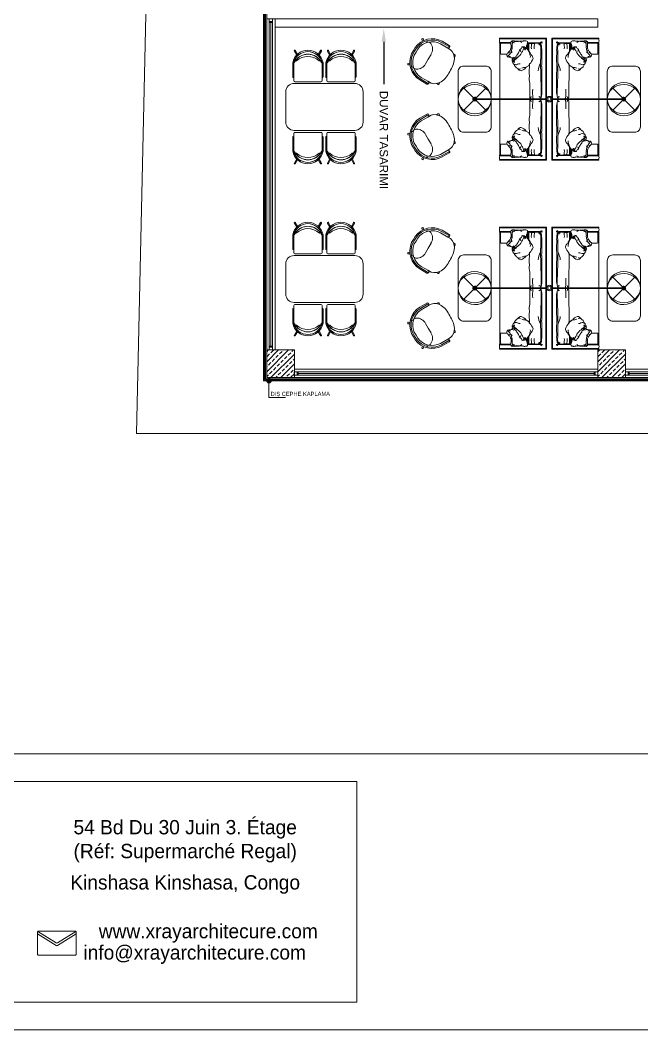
# Model space of a CAD drawing. Header units: millimetres. Extents: x 7998 to 72132, y -12523 to 5591.
# Drawn here: x 63672 to 64798, y -11702 to -9872 of the extents above; entities that cross this region are included whole.
import ezdxf
from ezdxf import colors
from ezdxf.entities.mleader import LeaderData, LeaderLine
from ezdxf.enums import TextEntityAlignment as Align
from ezdxf.math import Vec2, Vec3

# ---------------------------------------------------------------- set-up
doc = ezdxf.new("R2010")
doc.units = ezdxf.units.MM
for name, color, linetype, lineweight in [('Xray_Area', 149, 'Continuous', 50), ('Xray_Concrete Arme Column', 8, 'Continuous', 35), ('Xray_Frame', 7, 'Continuous', 9), ('Xray_Furniture Temporary', 23, 'Continuous', 15), ('Xray_Partition Wall', 254, 'Continuous', 25), ('Xray_Slab', 165, 'Continuous', 15), ('Xray_Text', 253, 'Continuous', 20), ('Xray_Text Area', 252, 'Continuous', 20)]:
    doc.layers.add(name, color=color, linetype=linetype, lineweight=lineweight)
doc.layers.add('Xray_Column Scan', color=7, linetype='Continuous', lineweight=13, true_color=0x525252)
doc.layers.add('Xray_Hatch', color=7, linetype='Continuous', lineweight=0, true_color=0x424242)
doc.layers.add('Xray_Door', color=155, linetype='Continuous')
doc.styles.add('arial', font='arial.ttf')
doc.styles.add('ODA ISIMLERI', font='GOTHIC.TTF', dxfattribs={"width": 0.8, "height": 27})
doc.styles.get("Standard").update_dxf_attribs({"font": 'arial.ttf'})

# ---------------------------------------------------------------- blocks, each defined once
blk = doc.blocks.new('COUCH19')
at = {"layer": 'Xray_Furniture Temporary'}
for p, q in [((-1.104, 0), (0, 0)), ((-1.104, 0), (-1.104, -0.846)), ((1.104, 0), (0, 0)), ((1.104, 0), (1.104, -0.846)), ((-1.094, -0.01), (0, -0.01)), ((-1.094, -0.01), (-1.094, -0.846)), ((-1.023, -0.121), (-1.023, -0.343)), ((-1.015, -0.121), (-1.015, -0.343)), ((1.094, -0.01), (0, -0.01)), ((0, -0.129), (0, -0.01)), ((0, -0.129), (0, -0.01)), ((0, -0.129), (0, -0.827)), ((0, -0.129), (0, -0.827)), ((1.015, -0.121), (1.015, -0.343)), ((1.023, -0.121), (1.023, -0.343)), ((1.094, -0.01), (1.094, -0.846)), ((-0.891, -0.335), (-1.007, -0.335)), ((-0.881, -0.327), (-1.002, -0.327)), ((-0.872, -0.32), (-0.994, -0.32)), ((0.872, -0.32), (0.994, -0.32)), ((0.881, -0.327), (1.002, -0.327)), ((0.891, -0.335), (1.007, -0.335)), ((-1.039, -0.623), (-1.034, -0.607)), ((-1.034, -0.607), (-1.034, -0.6)), ((-1.025, -0.646), (-1.025, -0.846)), ((-1.015, -0.646), (-1.015, -0.821)), ((-0.814, -0.722), (-0.814, -0.821)), ((0.814, -0.722), (0.814, -0.821)), ((1.015, -0.646), (1.015, -0.821)), ((1.025, -0.646), (1.025, -0.846)), ((1.034, -0.607), (1.034, -0.6)), ((1.039, -0.623), (1.034, -0.607)), ((-1.015, -0.821), (-1.015, -0.846)), ((-0.995, -0.847), (-1.015, -0.846)), ((-1.005, -0.831), (-0.824, -0.831)), ((-1.005, -0.837), (-0.995, -0.837)), ((-0.995, -0.837), (-0.831, -0.837)), ((-0.995, -0.847), (-0.02, -0.847)), ((-0.824, -0.837), (-0.831, -0.837)), ((0.995, -0.847), (0.02, -0.847)), ((1.005, -0.831), (0.824, -0.831)), ((0.824, -0.837), (0.831, -0.837)), ((0.995, -0.837), (0.831, -0.837)), ((1.005, -0.837), (0.995, -0.837)), ((0.995, -0.847), (1.015, -0.846)), ((1.015, -0.821), (1.015, -0.846))]:
    blk.add_line(p, q, dxfattribs=at)
for centre, radius, start, end in [((-1.048, -0.115), 0.0203, 17.0736, 84.3161), ((-0.968, -0.057), 0.0723, 198.2313, 214.9565), ((-1.009, -0.12), 0.0145, 57.2943, 186.5462), ((-0.913, -0.069), 0.108, 182.4523, 195.8536), ((-0.96, -0.21), 0.104, 90.0493, 121.9997), ((-0.964, -0.099), 0.0448, 212.1595, 236.9331), ((-0.856, -0.07), 0.158, 202.4283, 209.546), ((-0.996, -0.106), 0.00486, 122.7707, 200.3161), ((-0.966, -0.156), 0.0629, 94.3136, 120.9365), ((-0.97, -0.086), 0.0431, 234.5258, 258.9374), ((-1.423, 4.307), 4.423, 275.8579, 276.9681), ((-0.915, -0.433), 0.331, 85.1525, 97.9068), ((-1.082, -27.361), 27.258, 89.2493, 89.5898), ((-0.842, 0.214), 0.301, 261.6444, 279.9904), ((-0.9, -7.819), 7.737, 87.6972, 89.1894), ((-0.72, -0.634), 0.528, 81.9914, 90.5051), ((-0.667, 1.941), 2.051, 270.5757, 273.7762), ((-0.512, 0.093), 0.242, 237.1993, 269.7033), ((-0.319, -8.828), 8.745, 89.7845, 91.769), ((-0.33, -15.825), 15.721, 90.2143, 90.7368), ((-0.087, -4.683), 4.588, 91.1175, 93.7755), ((-0.266, -0.71), 0.627, 85.799, 91.817), ((-0.14, -1.25), 1.168, 90.3024, 93.9345), ((-0.126, -1.263), 1.168, 85.3696, 92.4609), ((-0.166, -0.628), 0.546, 75.7588, 87.926), ((-0.073, -0.098), 0.0376, 311.3275, 340.0315), ((-0.008, -0.14), 0.0347, 134.9326, 177.5735), ((-0.04, -0.139), 0.0409, 14.1276, 78.4905), ((0.04, -0.139), 0.0409, 101.5095, 165.8724), ((0.166, -0.628), 0.546, 92.074, 104.2412), ((0.126, -1.263), 1.168, 87.5391, 94.6304), ((0.008, -0.14), 0.0347, 2.4265, 45.0674), ((0.073, -0.098), 0.0376, 199.9685, 228.6725), ((0.14, -1.25), 1.168, 86.0655, 89.6976), ((0.087, -4.683), 4.588, 86.2245, 88.8825), ((0.266, -0.71), 0.627, 88.183, 94.201), ((0.319, -8.828), 8.745, 88.231, 90.2155), ((0.33, -15.825), 15.721, 89.2632, 89.7857), ((0.512, 0.093), 0.242, 270.2967, 302.8007), ((0.667, 1.941), 2.051, 266.2238, 269.4243), ((0.9, -7.819), 7.737, 90.8106, 92.3028), ((0.72, -0.634), 0.528, 89.4949, 98.0086), ((1.082, -27.361), 27.258, 90.4102, 90.7507), ((0.842, 0.214), 0.301, 260.0096, 278.3556), ((1.423, 4.307), 4.423, 263.0319, 264.1421), ((0.915, -0.433), 0.331, 82.0932, 94.8475), ((0.96, -0.21), 0.104, 58.0003, 89.9507), ((0.966, -0.156), 0.0629, 59.0635, 85.6864), ((0.97, -0.086), 0.0431, 281.0626, 305.4742), ((0.964, -0.099), 0.0448, 303.0669, 327.8405), ((0.856, -0.07), 0.158, 330.454, 337.5717), ((0.996, -0.106), 0.00486, 339.6839, 57.2293), ((1.009, -0.12), 0.0145, 353.4538, 122.7057), ((0.913, -0.069), 0.108, 344.1464, 357.5477), ((0.968, -0.057), 0.0723, 325.0435, 341.7687), ((1.048, -0.115), 0.0203, 95.6839, 162.9264), ((-1.018, -0.373), 0.0366, 132.1042, 182.6049), ((-1.02, -0.443), 0.0992, 87.1233, 102.9613), ((-0.939, 0.027), 0.251, 252.3074, 275.6547), ((-0.994, -0.25), 0.0327, 92.9653, 130.6064), ((-0.939, -0.024), 0.251, 252.3074, 275.6547), ((-0.994, -0.301), 0.0327, 92.9653, 130.6064), ((-1.013, -0.353), 0.00989, 37.5822, 102.987), ((-1.015, -0.343), 9e-16, 206.5651, 285.6691), ((-0.857, -0.308), 0.154, 166.0216, 193.8638), ((-0.894, -0.245), 0.115, 167.1521, 190.1712), ((-0.973, -0.351), 0.0372, 124.129, 155.6456), ((-0.806, 2.328), 2.683, 265.7407, 267.224), ((-1.015, -0.433), 0.0861, 60.7186, 83.3154), ((-0.96, -0.34), 0.0224, 233.3829, 291.8634), ((-1.809, -0.344), 0.841, 359.8911, 0.568), ((-1.804, -0.344), 0.841, 359.8911, 0.568), ((-1.799, -0.344), 0.841, 359.8911, 0.568), ((-0.948, -0.373), 0.013, 53.2477, 107.2116), ((-1.79, -0.344), 0.841, 359.8911, 0.568), ((-0.64, -0.622), 0.381, 121.3884, 141.1262), ((-0.477, 1.196), 1.614, 253.4667, 254.2703), ((-0.852, -0.338), 0.079, 177.9406, 186.4844), ((-0.835, -0.393), 0.0868, 155.8952, 185.312), ((-0.839, -0.338), 0.079, 177.9406, 186.4844), ((-0.831, -0.338), 0.079, 177.9406, 186.4844), ((-0.778, -0.489), 0.191, 103.8154, 126.1732), ((-0.87, -0.199), 0.102, 288.1097, 316.2167), ((-0.809, -0.329), 0.0295, 76.0234, 121.4473), ((-0.771, -0.355), 0.0628, 74.6366, 119.4928), ((-0.724, -0.349), 0.107, 96.6363, 132.3883), ((-0.88, -0.576), 0.363, 48.2458, 66.6988), ((-0.503, 0.934), 1.247, 263.7654, 274.0351), ((-0.725, -0.457), 0.175, 42.4762, 60.188), ((-0.725, -0.457), 0.175, 42.4762, 60.188), ((-0.668, -0.399), 0.0929, 9.1268, 39.8927), ((-0.375, 0.101), 0.413, 264.3547, 281.9389), ((-0.196, 4.611), 4.915, 268.9098, 270.7856), ((-0.119, 0.604), 0.855, 266.0301, 276.6241), ((-0.098, 0.811), 1.115, 268.4407, 274.3812), ((-0.044, -0.31), 0.0328, 17.7761, 99.4289), ((-0.107, -0.054), 0.211, 294.188, 300.3458), ((-0.022, -0.281), 0.0348, 51.0228, 87.0896), ((-0.031, -0.275), 0.031, 305.699, 355.589), ((0.107, -0.054), 0.211, 239.6542, 245.812), ((0.022, -0.281), 0.0348, 92.9104, 128.9772), ((0.031, -0.275), 0.031, 184.411, 234.301), ((0.044, -0.31), 0.0328, 80.5711, 162.2239), ((0.098, 0.811), 1.115, 265.6188, 271.5593), ((0.119, 0.604), 0.855, 263.3759, 273.9699), ((0.196, 4.611), 4.915, 269.2144, 271.0902), ((0.375, 0.101), 0.413, 258.0611, 275.6453), ((0.503, 0.934), 1.247, 265.9649, 276.2346), ((0.668, -0.399), 0.0929, 140.1073, 170.8732), ((0.725, -0.457), 0.175, 119.812, 137.5238), ((0.725, -0.457), 0.175, 119.812, 137.5238), ((0.88, -0.576), 0.363, 113.3012, 131.7542), ((0.724, -0.349), 0.107, 47.6117, 83.3637), ((0.771, -0.355), 0.0628, 60.5072, 105.3634), ((0.87, -0.199), 0.102, 223.7833, 251.8903), ((0.809, -0.329), 0.0295, 58.5527, 103.9766), ((0.778, -0.489), 0.191, 53.8268, 76.1846), ((0.64, -0.622), 0.381, 38.8738, 58.6116), ((0.831, -0.338), 0.079, 353.5156, 2.0594), ((0.939, 0.027), 0.251, 264.3453, 287.6926), ((0.939, -0.024), 0.251, 264.3453, 287.6926), ((0.477, 1.196), 1.614, 285.7297, 286.5333), ((0.835, -0.393), 0.0868, 354.688, 24.1048), ((0.839, -0.338), 0.079, 353.5156, 2.0594), ((0.852, -0.338), 0.079, 353.5156, 2.0594), ((0.806, 2.328), 2.683, 272.776, 274.2593), ((0.948, -0.373), 0.013, 72.7884, 126.7523), ((1.79, -0.344), 0.841, 179.432, 180.1089), ((0.96, -0.34), 0.0224, 248.1366, 306.6171), ((1.799, -0.344), 0.841, 179.432, 180.1089), ((1.804, -0.344), 0.841, 179.432, 180.1089), ((1.809, -0.344), 0.841, 179.432, 180.1089), ((1.015, -0.433), 0.0861, 96.6846, 119.2814), ((0.973, -0.351), 0.0372, 24.3544, 55.871), ((0.994, -0.25), 0.0327, 49.3936, 87.0347), ((0.994, -0.301), 0.0327, 49.3936, 87.0347), ((1.013, -0.353), 0.00989, 77.013, 142.4178), ((0.894, -0.245), 0.115, 349.8288, 12.8479), ((0.857, -0.308), 0.154, 346.1362, 13.9784), ((1.02, -0.443), 0.0992, 77.0387, 92.8767), ((1.015, -0.343), 9e-16, 254.3309, 333.4349), ((1.018, -0.373), 0.0366, 357.3951, 47.8958), ((-1.074, -0.38), 0.0201, 328.1289, 14.357), ((-0.994, -0.395), 0.0636, 175.6653, 199.8843), ((-1.182, -0.548), 0.131, 345.1133, 359.769), ((-1.086, -0.435), 0.0374, 5.6263, 29.8671), ((-0.86, -0.46), 0.19, 171.4675, 186.7529), ((-0.686, -0.537), 0.366, 173.7033, 181.7891), ((-0.889, -0.546), 0.167, 144.4063, 162.8186), ((-0.984, -0.517), 0.0736, 131.9223, 151.7581), ((-1.323, -0.552), 0.28, 356.9803, 11.291), ((-0.93, -0.425), 0.0209, 167.8442, 221.0322), ((-0.878, -0.426), 0.0721, 143.309, 175.5501), ((-0.898, -0.443), 0.0477, 118.9683, 174.6945), ((-0.931, -0.431), 0.0166, 205.7118, 264.9652), ((-0.95, -0.491), 0.0469, 30.0924, 67.7997), ((-0.881, -0.376), 0.048, 211.7673, 255.8825), ((-0.89, -0.395), 0.0251, 116.2153, 179.4697), ((-0.868, -0.441), 0.0498, 212.7756, 251.3859), ((-0.886, -0.413), 0.0239, 98.1103, 149.2033), ((-0.896, -0.434), 0.0461, 267.613, 314.7931), ((-0.595, 0.089), 0.592, 239.8006, 245.8501), ((-0.585, -0.588), 0.314, 159.3513, 161.4764), ((-0.167, 1.214), 1.847, 247.1663, 248.1939), ((-0.969, -0.731), 0.258, 48.2668, 63.2858), ((-0.962, -0.668), 0.251, 33.9468, 59.9573), ((-0.798, -0.569), 0.0309, 23.7706, 88.9158), ((-0.905, -0.702), 0.23, 28.4078, 49.069), ((-0.431, -0.357), 0.366, 207.8284, 218.7759), ((-0.564, -0.49), 0.0765, 172.087, 207.6691), ((-0.691, -0.443), 0.158, 291.3084, 330.3796), ((-0.669, -0.55), 0.0453, 340.7695, 33.0701), ((-0.683, -0.515), 0.178, 17.8257, 54.356), ((-0.465, -0.391), 0.111, 176.3175, 210.5975), ((-0.578, -0.461), 0.0648, 291.8488, 0.3181), ((-0.593, -0.493), 0.0481, 323.948, 24.7103), ((0.683, -0.515), 0.178, 125.644, 162.1743), ((0.578, -0.461), 0.0648, 179.6819, 248.1512), ((0.593, -0.493), 0.0481, 155.2897, 216.052), ((0.691, -0.443), 0.158, 209.6204, 248.6916), ((0.465, -0.391), 0.111, 329.4025, 3.6825), ((0.669, -0.55), 0.0453, 146.9299, 199.2305), ((0.564, -0.49), 0.0765, 332.3309, 7.913), ((0.905, -0.702), 0.23, 130.931, 151.5922), ((0.431, -0.357), 0.366, 321.2241, 332.1716), ((0.962, -0.668), 0.251, 120.0427, 146.0532), ((0.798, -0.569), 0.0309, 91.0842, 156.2294), ((0.969, -0.731), 0.258, 116.7142, 131.7332), ((0.595, 0.089), 0.592, 294.1499, 300.1994), ((0.167, 1.214), 1.847, 291.8061, 292.8337), ((0.896, -0.434), 0.0461, 225.2069, 272.387), ((0.585, -0.588), 0.314, 18.5236, 20.6487), ((0.868, -0.441), 0.0498, 288.6141, 327.2244), ((0.886, -0.413), 0.0239, 30.7967, 81.8897), ((0.881, -0.376), 0.048, 284.1175, 328.2327), ((0.89, -0.395), 0.0251, 0.5303, 63.7847), ((0.95, -0.491), 0.0469, 112.2003, 149.9076), ((0.898, -0.443), 0.0477, 5.3055, 61.0317), ((0.931, -0.431), 0.0166, 275.0348, 334.2882), ((0.878, -0.426), 0.0721, 4.4499, 36.691), ((0.93, -0.425), 0.0209, 318.9678, 12.1558), ((0.889, -0.546), 0.167, 17.1814, 35.5937), ((0.984, -0.517), 0.0736, 28.2419, 48.0777), ((1.323, -0.552), 0.28, 168.709, 183.0197), ((1.086, -0.435), 0.0374, 150.1329, 174.3737), ((0.86, -0.46), 0.19, 353.2471, 8.5325), ((0.686, -0.537), 0.366, 358.2109, 6.2967), ((1.182, -0.548), 0.131, 180.231, 194.8867), ((0.994, -0.395), 0.0636, 340.1157, 4.3347), ((1.074, -0.38), 0.0201, 165.643, 211.8711), ((-1.024, -0.613), 0.0321, 161.9809, 225.4662), ((-0.893, -0.587), 0.162, 178.3049, 185.9426), ((-1.03, -0.629), 0.0178, 205.5377, 287.1664), ((-0.992, -0.65), 0.0551, 132.3214, 167.2209), ((-0.897, -0.539), 0.15, 190.4981, 208.008), ((-0.912, -0.624), 0.12, 156.9441, 171.4926), ((-1.03, -0.627), 0.021, 40.1938, 92.7238), ((-1.008, -0.595), 0.0252, 215.3505, 284.8971), ((-1.02, -0.49), 0.156, 268.1697, 279.3739), ((-0.956, -0.246), 0.376, 262.9976, 269.9218), ((-0.962, -0.86), 0.219, 83.6792, 98.7215), ((-0.944, -0.776), 0.154, 66.7964, 94.5064), ((-0.932, -0.683), 0.0412, 54.7023, 97.6283), ((-0.917, -0.717), 0.0675, 38.8585, 82.2417), ((-0.872, -0.602), 0.0345, 250.3736, 320.202), ((-0.845, -0.558), 0.0857, 243.3753, 262.8098), ((-0.941, -0.799), 0.146, 43.1034, 58.5529), ((-0.856, -0.621), 0.0218, 270.7288, 323.4039), ((-0.889, -0.757), 0.119, 41.7125, 74.0479), ((-0.853, -0.666), 0.0145, 257.1917, 333.3739), ((-0.893, -0.772), 0.0937, 32.4441, 51.2679), ((-0.8, -0.74), 0.0226, 72.9422, 128.2888), ((-0.836, -0.734), 0.0664, 30.0116, 56.9073), ((-0.799, -0.676), 0.0425, 277.944, 324.851), ((-0.776, -0.683), 0.0176, 263.1309, 322.8554), ((-0.746, -0.653), 0.0296, 176.2272, 243.906), ((-0.704, -0.523), 0.0736, 207.4289, 240.3049), ((-1.045, -0.616), 0.293, 343.2655, 351.5283), ((-0.824, -0.632), 0.074, 338.2529, 34.2498), ((-0.708, -0.654), 0.0475, 113.0369, 152.7943), ((-1.164, -0.867), 0.508, 30.4515, 33.5103), ((-0.703, -0.598), 0.0259, 206.1911, 303.1573), ((-0.725, -0.61), 0.0249, 24.0334, 69.6184), ((-0.757, -0.636), 0.07, 13.5386, 38.9825), ((-0.812, -0.683), 0.138, 27.1731, 37.2618), ((-0.707, -0.521), 0.101, 280.2692, 316.4215), ((-0.737, -0.592), 0.0518, 347.5061, 20.3402), ((-0.404, -0.825), 0.359, 137.003, 141.7232), ((-0.657, -0.57), 0.0307, 318.4165, 9.5076), ((0.657, -0.57), 0.0307, 170.4924, 221.5835), ((0.707, -0.521), 0.101, 223.5785, 259.7308), ((0.404, -0.825), 0.359, 38.2768, 42.997), ((0.737, -0.592), 0.0518, 159.6598, 192.4939), ((0.757, -0.636), 0.07, 141.0175, 166.4614), ((0.812, -0.683), 0.138, 142.7382, 152.8269), ((0.703, -0.598), 0.0259, 236.8427, 333.8089), ((0.725, -0.61), 0.0249, 110.3816, 155.9666), ((1.164, -0.867), 0.508, 146.4897, 149.5485), ((0.708, -0.654), 0.0475, 27.2057, 66.9631), ((0.704, -0.523), 0.0736, 299.6951, 332.5711), ((0.824, -0.632), 0.074, 145.7502, 201.7471), ((1.045, -0.616), 0.293, 188.4717, 196.7345), ((0.746, -0.653), 0.0296, 296.094, 3.7728), ((0.776, -0.683), 0.0176, 217.1446, 276.8691), ((0.799, -0.676), 0.0425, 215.149, 262.056), ((0.836, -0.734), 0.0664, 123.0927, 149.9884), ((0.8, -0.74), 0.0226, 51.7112, 107.0578), ((0.889, -0.757), 0.119, 105.9521, 138.2875), ((0.893, -0.772), 0.0937, 128.7321, 147.5559), ((0.941, -0.799), 0.146, 121.4471, 136.8966), ((0.856, -0.621), 0.0218, 216.5961, 269.2712), ((0.853, -0.666), 0.0145, 206.6261, 282.8083), ((0.872, -0.602), 0.0345, 219.798, 289.6264), ((0.845, -0.558), 0.0857, 277.1902, 296.6247), ((0.917, -0.717), 0.0675, 97.7583, 141.1415), ((0.944, -0.776), 0.154, 85.4936, 113.2036), ((0.932, -0.683), 0.0412, 82.3717, 125.2977), ((0.962, -0.86), 0.219, 81.2785, 96.3208), ((0.956, -0.246), 0.376, 270.0782, 277.0024), ((1.02, -0.49), 0.156, 260.6261, 271.8303), ((1.008, -0.595), 0.0252, 255.1029, 324.6495), ((1.03, -0.627), 0.021, 87.2762, 139.8062), ((0.912, -0.624), 0.12, 8.5074, 23.0559), ((1.03, -0.629), 0.0178, 252.8336, 334.4623), ((0.897, -0.539), 0.15, 331.992, 349.5019), ((0.992, -0.65), 0.0551, 12.7791, 47.6786), ((1.024, -0.613), 0.0321, 314.5338, 18.0191), ((0.893, -0.587), 0.162, 354.0574, 1.6951), ((-1.099, -0.846), 0.00498, 180, 0), ((-1.059, -0.763), 0.0891, 247.4155, 292.5845), ((-1.02, -0.846), 0.00498, 180, 0), ((-1.005, -0.821), 0.00996, 180, 270), ((-1.005, -0.834), 0.00308, 90, 270), ((-0.995, -0.842), 0.00481, 90, 270), ((-0.831, -0.842), 0.00481, 270, 90), ((-0.824, -0.821), 0.00996, 270, 360), ((-0.824, -0.834), 0.00308, 270, 90), ((-0.02, -0.827), 0.0199, 270, 360), ((0.02, -0.827), 0.0199, 180, 270), ((0.824, -0.821), 0.00996, 180, 270), ((0.824, -0.834), 0.00308, 90, 270), ((0.831, -0.842), 0.00481, 90, 270), ((0.995, -0.842), 0.00481, 270, 90), ((1.005, -0.821), 0.00996, 270, 0), ((1.005, -0.834), 0.00308, 270, 90), ((1.02, -0.846), 0.00498, 180, 0), ((1.059, -0.763), 0.0891, 247.4155, 292.5845), ((1.099, -0.846), 0.00498, 180, 0)]:
    blk.add_arc(centre, radius, start, end, dxfattribs=at)
blk = doc.blocks.new('SANDALYEÜ')
at = {"layer": 'Xray_Furniture Temporary'}
for p, q in [((55180.1, 5075.6), (55180.1, 5041.3)), ((55232.1, 5077.6), (55182.1, 5077.6)), ((55234.1, 5075.6), (55234.1, 5041.3))]:
    blk.add_line(p, q, dxfattribs=at)
for points in [[(55178.1, 5068.6), (55178.1, 5041.6, 0.827586), (55236.1, 5041.6), (55236.1, 5068.6)], [(55185.8, 5026.8), (55181.3, 5019, 1), (55183, 5018), (55187.2, 5025.4)], [(55228.5, 5026.8), (55233, 5019, -1), (55231.3, 5018), (55227, 5025.4)]]:
    blk.add_lwpolyline(points, format="xyb", dxfattribs=at)
for points in [[(55234.1, 5041, 0.898684), (55233.1, 5041.2, -0.619296), (55181.2, 5041.2, 0.898684), (55180.2, 5041, 0.775257)], [(55185.7, 5037.8, 0.913533), (55184.2, 5036.4, 0.490973), (55230.1, 5036.4, 0.913533), (55228.6, 5037.8, -0.383369)]]:
    blk.add_lwpolyline(points, format="xyb", close=True, dxfattribs=at)
for centre in [(55179.1, 5068.6), (55235.1, 5068.6)]:
    blk.add_circle(centre, 1, dxfattribs=at)
for centre, radius, start, end in [((55182.1, 5075.6), 2, 90, 180), ((55232.1, 5075.6), 2, 0, 90), ((55207.1, 5047.9), 27.8, 193.7703, 346.2297)]:
    blk.add_arc(centre, radius, start, end, dxfattribs=at)
blk = doc.blocks.new('*U2041')
at = {"layer": 'Xray_Frame', "linetype": 'Continuous'}
blk.add_line((0, 100), (1252.98, 100), dxfattribs=at)
at = {"layer": 'Xray_Frame', "color": 0}
for points in [[(1252.98, 1152), (0, 1152), (0, 0), (1252.98, 0)], [(360, 90), (10, 90), (10, 10), (360, 10)]]:
    blk.add_lwpolyline(points, close=True, dxfattribs=at)
blk.add_lwpolyline([(244.76, 35.72), (257.9, 35.72, -0.414214), (258.33, 35.29), (258.33, 27.44, -0.414214), (257.9, 27.01), (244.76, 27.01, -0.414214), (244.34, 27.44), (244.34, 35.29, -0.414214)], format="xyb", close=True, dxfattribs=at)
for points in [[(244.34, 34.72), (251.11, 30.5, 0.285693), (251.56, 30.5), (258.33, 34.72)], [(244.49, 35.62), (251.11, 31.51, 0.285693), (251.56, 31.51), (258.18, 35.62)]]:
    blk.add_lwpolyline(points, format="xyb", dxfattribs=at)
at = {"layer": 'Xray_Frame', "color": 0, "char_height": 5.184}
for s, insert, attachment_point in [('{\\fCentury Gothic|b0|i0|c162|p34;54 Bd Du 30 Juin 3. Étage\\P(Réf: Supermarché Regal)}', (297.85, 76.01), 2), ('{\\fCentury Gothic|b0|i0|c162|p34;Kinshasa Kinshasa, Congo}', (297.85, 56.02), 2), ('{\\fCentury Gothic|b0|i0|c162|p34;www.xrayarchitecure.com}', (306.22, 38.34), 2), ('{\\fCentury Gothic|b0|i0|c162|p34;info@xrayarchitecure.com}', (260.99, 30.62), 1)]:
    blk.add_mtext_dynamic_manual_height_columns(s, width=126.6019, gutter_width=5.33, heights=[0], dxfattribs=dict(at, insert=insert, attachment_point=attachment_point))
at = {"layer": 'Xray_Frame', "linetype": 'Continuous', "style": 'arial'}
for tag, p in [('NO', (1192.98, 67.5)), ('PROJE', (822.98, 50)), ('TARİH', (1192.98, 22.1))]:
    blk.add_attdef(tag, text='', height=8.64, dxfattribs=at).set_placement(p, align=Align.MIDDLE_CENTER)
blk.add_attdef('PAFTA_001', (1008.25, 45.68), '', height=8.64, dxfattribs=at)

msp = doc.modelspace()

# ---------------------------------------------------------------- hatches: boundary and pattern name
at = {"layer": 'Xray_Column Scan', "linetype": 'Continuous', "lineweight": 0}
h = msp.add_hatch(dxfattribs=at)
h.set_pattern_fill('ANSI33', color=256, scale=2)
h.set_pattern_definition([(45, (53883.708, -22306.314), (-8.980256, 8.980256), []), (45, (53892.688, -22306.314), (-8.980256, 8.980256), [6.35, -3.175])])
h.paths.add_polyline_path([(64118.2, -10519.9), (64118.2, -10469.9), (64168.2, -10469.9), (64168.2, -10519.9)])
h = msp.add_hatch(dxfattribs=at)
h.set_pattern_fill('ANSI33', color=256, scale=2)
h.set_pattern_definition([(45, (54483.489, -22306.314), (-8.980256, 8.980256), []), (45, (54492.469, -22306.314), (-8.980256, 8.980256), [6.35, -3.175])])
h.paths.add_polyline_path([(64718, -10519.9), (64718, -10469.9), (64768, -10469.9), (64768, -10519.9)])
at = {"layer": 'Xray_Hatch', "lineweight": 0}
h = msp.add_hatch(color=256, dxfattribs=at)
h.dxf.hatch_style = 1
h.paths.add_polyline_path([(64126.3, -10525.6, -1), (64118.1, -10525.6, -1)])

# ---------------------------------------------------------------- linework, layer by layer
at = {"lineweight": 0}
for p, q in [((64122.2, -10527.8), (64122.2, -10556.1)), ((64122.2, -10556.1), (64151.9, -10556.1))]:
    msp.add_line(p, q, dxfattribs=at)
msp.add_circle((64122.2, -10525.6), 4.11, dxfattribs=at)
at = {"layer": 'Xray_Area', "linetype": 'Continuous', "lineweight": 0}
msp.add_lwpolyline([(67058.6, -7106.2), (66804.1, -7131.1), (65519, -7257), (65528.9, -6726.3), (64107.5, -6669.6), (63969.8, -6663.5), (63918, -9021.5), (63882.5, -10621.1), (68003.6, -10621.1), (68006.9, -10369.6), (67810, -9689.3)], close=True, dxfattribs=at)
msp.add_lwpolyline([(64118.2, -10519.9), (67118.2, -10519.9), (67118.2, -7439.9), (65519, -7439.9), (65519, -6829.9), (64118, -6829.9), (64118.2, -10519.9)], dxfattribs=at)
at = {"layer": 'Xray_Concrete Arme Column', "linetype": 'Continuous', "lineweight": 0}
msp.add_line((67118.2, -10519.9), (64118.3, -10519.9), dxfattribs=at)
for points in [[(64118.2, -10519.9), (64118.2, -10469.9), (64168.2, -10469.9), (64168.2, -10519.9), (64118.2, -10519.9)], [(64718, -10519.9), (64718, -10469.9), (64768, -10469.9), (64768, -10519.9), (64718, -10519.9)]]:
    msp.add_lwpolyline(points, dxfattribs=at)
at = {"layer": 'Xray_Door', "lineweight": 0}
for p, q in [((64125.7, -10463), (64125.7, -9876.8)), ((64711.2, -10512.4), (64174.9, -10512.4)), ((64774.9, -10512.4), (65311.2, -10512.4))]:
    msp.add_line(p, q, dxfattribs=at)
for points in [[(64122.7, -9875), (64122.7, -9869.9), (64128.7, -9869.9), (64128.7, -9875)], [(64122.7, -9876.8), (64122.7, -9875), (64128.7, -9875), (64128.7, -9876.8)], [(64122.7, -10463), (64122.7, -10464.8), (64128.7, -10464.8), (64128.7, -10463)], [(64122.7, -10464.8), (64122.7, -10469.9), (64128.7, -10469.9), (64128.7, -10464.8)], [(64173.1, -10515.4), (64168, -10515.4), (64168, -10509.4), (64173.1, -10509.4)], [(64174.9, -10515.4), (64173.1, -10515.4), (64173.1, -10509.4), (64174.9, -10509.4)], [(64711.2, -10515.4), (64712.9, -10515.4), (64712.9, -10509.4), (64711.2, -10509.4)], [(64712.9, -10515.4), (64718, -10515.4), (64718, -10509.4), (64712.9, -10509.4)], [(64773.1, -10515.4), (64768, -10515.4), (64768, -10509.4), (64773.1, -10509.4)], [(64774.9, -10515.4), (64773.1, -10515.4), (64773.1, -10509.4), (64774.9, -10509.4)]]:
    msp.add_lwpolyline(points, close=True, dxfattribs=at)
for points in [[(64122.7, -10463), (64122.7, -9876.8), (64128.7, -9876.8), (64128.7, -10463), (64122.7, -10463)], [(64711.2, -10515.4), (64174.9, -10515.4), (64174.9, -10509.4), (64711.2, -10509.4), (64711.2, -10515.4)], [(64774.9, -10515.4), (65311.2, -10515.4), (65311.2, -10509.4), (64774.9, -10509.4), (64774.9, -10515.4)]]:
    msp.add_lwpolyline(points, dxfattribs=at)
at = {"layer": 'Xray_Furniture Temporary', "lineweight": 0}
for p, q in [((64411.8, -9912.1), (64414.3, -9913.6)), ((64446.2, -9923), (64451.3, -9925.9)), ((64410.8, -9943), (64405.8, -9951.6)), ((64410.8, -9943), (64415.8, -9934.4)), ((64384.6, -9959.3), (64387.1, -9960.7)), ((64411.2, -9983.6), (64416.2, -9986.6)), ((64411.2, -10047.3), (64416.2, -10044.4)), ((64384.6, -10071.7), (64387.1, -10070.2)), ((64410.8, -10088), (64405.8, -10079.4)), ((64410.8, -10088), (64415.8, -10096.6)), ((64446.2, -10108), (64451.3, -10105)), ((64411.8, -10118.8), (64414.3, -10117.4)), ((64411.8, -10254.4), (64414.3, -10255.9)), ((64410.8, -10285.3), (64415.8, -10276.7)), ((64446.2, -10265.3), (64451.3, -10268.2)), ((64410.8, -10285.3), (64405.8, -10293.9)), ((64384.6, -10301.6), (64387.1, -10303)), ((64411.2, -10326), (64416.2, -10328.9)), ((64411.2, -10389.6), (64416.2, -10386.7)), ((64384.6, -10414), (64387.1, -10412.6)), ((64410.8, -10430.3), (64405.8, -10421.7)), ((64410.8, -10430.3), (64415.8, -10438.9)), ((64411.8, -10461.2), (64414.3, -10459.7)), ((64446.2, -10450.3), (64451.3, -10447.4))]:
    msp.add_line(p, q, dxfattribs=at)
at = {"layer": 'Xray_Furniture Temporary', "linetype": 'Continuous', "lineweight": 0}
for p, q in [((64475.1, -9995.7), (64492.5, -10013.1)), ((64475.2, -9995.7), (64492.6, -10013)), ((64497.4, -10012.9), (64514.8, -9995.6)), ((64497.5, -10013), (64514.9, -9995.7)), ((64762.6, -10013), (64745.2, -9995.7)), ((64762.7, -10012.9), (64745.3, -9995.6)), ((64784.9, -9995.7), (64767.6, -10013)), ((64785, -9995.7), (64767.7, -10013.1)), ((64475.1, -10035.3), (64492.5, -10017.9)), ((64475.2, -10035.3), (64492.6, -10018)), ((64493.2, -10015.5), (64492.9, -10015.5)), ((64493.1, -10014.6), (64493.3, -10014.7)), ((64493.3, -10016.3), (64493.1, -10016.4)), ((64493.7, -10014.2), (64493.5, -10014)), ((64493.7, -10016.8), (64493.5, -10017)), ((64494.2, -10013.8), (64494.1, -10013.6)), ((64494.2, -10017.2), (64494.1, -10017.4)), ((64495, -10013.4), (64495, -10013.6)), ((64495, -10017.4), (64495, -10017.6)), ((64625.1, -10015), (64495.1, -10015)), ((64625.1, -10016), (64495.1, -10016)), ((64495.9, -10013.6), (64495.8, -10013.8)), ((64495.9, -10017.4), (64495.8, -10017.2)), ((64496.5, -10014), (64496.4, -10014.2)), ((64496.5, -10017), (64496.4, -10016.8)), ((64496.9, -10014.6), (64496.7, -10014.7)), ((64496.7, -10016.3), (64496.9, -10016.4)), ((64497.4, -10018.1), (64514.8, -10035.4)), ((64497.5, -10018), (64514.9, -10035.3)), ((64635, -10015), (64765, -10015)), ((64635, -10016), (64765, -10016)), ((64762.6, -10018), (64745.2, -10035.3)), ((64762.7, -10018.1), (64745.3, -10035.4)), ((64763.2, -10014.6), (64763.4, -10014.7)), ((64763.4, -10016.3), (64763.2, -10016.4)), ((64763.6, -10014), (64763.8, -10014.2)), ((64763.6, -10017), (64763.8, -10016.8)), ((64764.2, -10013.6), (64764.3, -10013.8)), ((64764.2, -10017.4), (64764.3, -10017.2)), ((64765.1, -10013.4), (64765.1, -10013.6)), ((64765.1, -10017.4), (64765.1, -10017.6)), ((64765.9, -10013.8), (64766, -10013.6)), ((64765.9, -10017.2), (64766, -10017.4)), ((64766.4, -10014.2), (64766.6, -10014)), ((64766.4, -10016.8), (64766.6, -10017)), ((64767, -10014.6), (64766.8, -10014.7)), ((64766.8, -10016.3), (64767, -10016.4)), ((64767, -10015.5), (64767.2, -10015.5)), ((64785, -10035.3), (64767.6, -10017.9)), ((64784.9, -10035.3), (64767.6, -10018)), ((64475.1, -10338.1), (64492.5, -10355.4)), ((64475.2, -10338), (64492.6, -10355.3)), ((64497.4, -10355.3), (64514.8, -10337.9)), ((64497.5, -10355.3), (64514.9, -10338)), ((64762.6, -10355.3), (64745.2, -10338)), ((64762.7, -10355.3), (64745.3, -10337.9)), ((64784.9, -10338), (64767.6, -10355.3)), ((64785, -10338.1), (64767.7, -10355.4)), ((64475.1, -10377.6), (64492.5, -10360.2)), ((64475.2, -10377.7), (64492.6, -10360.3)), ((64493.2, -10357.8), (64492.9, -10357.8)), ((64493.1, -10356.9), (64493.3, -10357)), ((64493.3, -10358.6), (64493.1, -10358.7)), ((64493.7, -10356.5), (64493.5, -10356.3)), ((64493.7, -10359.1), (64493.5, -10359.3)), ((64494.2, -10356.1), (64494.1, -10355.9)), ((64494.2, -10359.5), (64494.1, -10359.7)), ((64495, -10355.7), (64495, -10355.9)), ((64495, -10359.7), (64495, -10359.9)), ((64625.1, -10357.3), (64495.1, -10357.3)), ((64625.1, -10358.3), (64495.1, -10358.3)), ((64495.9, -10355.9), (64495.8, -10356.1)), ((64495.9, -10359.7), (64495.8, -10359.5)), ((64496.5, -10356.3), (64496.4, -10356.5)), ((64496.5, -10359.3), (64496.4, -10359.1)), ((64496.9, -10356.9), (64496.7, -10357)), ((64496.7, -10358.6), (64496.9, -10358.7)), ((64497.4, -10360.4), (64514.8, -10377.8)), ((64497.5, -10360.3), (64514.9, -10377.7)), ((64635, -10357.3), (64765, -10357.3)), ((64635, -10358.3), (64765, -10358.3)), ((64762.6, -10360.3), (64745.2, -10377.7)), ((64762.7, -10360.4), (64745.3, -10377.8)), ((64763.2, -10356.9), (64763.4, -10357)), ((64763.4, -10358.6), (64763.2, -10358.7)), ((64763.6, -10356.3), (64763.8, -10356.5)), ((64763.6, -10359.3), (64763.8, -10359.1)), ((64764.2, -10355.9), (64764.3, -10356.1)), ((64764.2, -10359.7), (64764.3, -10359.5)), ((64765.1, -10355.7), (64765.1, -10355.9)), ((64765.1, -10359.7), (64765.1, -10359.9)), ((64765.9, -10356.1), (64766, -10355.9)), ((64765.9, -10359.5), (64766, -10359.7)), ((64766.4, -10356.5), (64766.6, -10356.3)), ((64766.4, -10359.1), (64766.6, -10359.3)), ((64767, -10356.9), (64766.8, -10357)), ((64766.8, -10358.6), (64767, -10358.7)), ((64767, -10357.8), (64767.2, -10357.8)), ((64785, -10377.6), (64767.6, -10360.2)), ((64784.9, -10377.7), (64767.6, -10360.3))]:
    msp.add_line(p, q, dxfattribs=at)
at = {"layer": 'Xray_Furniture Temporary', "lineweight": 0, "transparency": 33554610}
msp.add_lwpolyline([(64718, -9869.9), (64133.2, -9869.9), (64133.2, -9884.9), (64718, -9884.9)], close=True, dxfattribs=at)
at = {"layer": 'Xray_Furniture Temporary', "lineweight": 0}
for points in [[(64448.9, -9918.3), (64435.8, -9910.7, 0.377301), (64387.2, -9921.8), (64384, -9927.5)], [(64447.8, -9920.2), (64434.6, -9912.7, 0.376145), (64389.2, -9923), (64385.9, -9928.6)], [(64446.2, -9923), (64433.1, -9915.4, 0.374359), (64391.8, -9924.7), (64388.6, -9930.2)], [(64403, -9909.2), (64401.8, -9906.3, 0.414214), (64400.7, -9905.8), (64399.8, -9906.2, 0.414214), (64399.3, -9907.3), (64400.6, -9910.3)], [(64408.5, -9988.3), (64395.3, -9980.7, -0.377301), (64380.7, -9933.2), (64384, -9927.5)], [(64409.6, -9986.3), (64396.5, -9978.8, -0.376145), (64382.7, -9934.2), (64385.9, -9928.6)], [(64411.2, -9983.6), (64398.1, -9976.1, -0.374359), (64385.5, -9935.6), (64388.6, -9930.2)], [(64458, -9940), (64459.5, -9937.3, 0.414214), (64458.9, -9935), (64456.5, -9933.7)], [(64377.6, -9953.1), (64374.5, -9953.5, -0.414214), (64373.6, -9952.8), (64373.5, -9951.8, -0.414214), (64374.2, -9950.9), (64377.4, -9950.5)], [(64431.8, -9985.3), (64430.3, -9988, -0.414214), (64428, -9988.6), (64425.6, -9987.2)], [(64408.5, -10042.6), (64395.3, -10050.2, 0.377301), (64380.7, -10097.8), (64384, -10103.5)], [(64409.6, -10044.6), (64396.5, -10052.2, 0.376145), (64382.7, -10096.7), (64385.9, -10102.3)], [(64411.2, -10047.3), (64398.1, -10054.9, 0.374359), (64385.5, -10095.3), (64388.6, -10100.8)], [(64431.8, -10045.6), (64430.3, -10042.9, 0.414214), (64428, -10042.3), (64425.6, -10043.7)], [(64377.6, -10077.8), (64374.5, -10077.4, 0.414214), (64373.6, -10078.2), (64373.5, -10079.1, 0.414214), (64374.2, -10080.1), (64377.4, -10080.5)], [(64458, -10090.9), (64459.5, -10093.6, -0.414214), (64458.9, -10095.9), (64456.5, -10097.3)], [(64448.9, -10112.7), (64435.8, -10120.3, -0.377301), (64387.2, -10109.2), (64384, -10103.5)], [(64447.8, -10110.7), (64434.6, -10118.3, -0.376145), (64389.2, -10107.9), (64385.9, -10102.3)], [(64446.2, -10108), (64433.1, -10115.5, -0.374359), (64391.8, -10106.2), (64388.6, -10100.8)], [(64403, -10121.8), (64401.8, -10124.7, -0.414214), (64400.7, -10125.1), (64399.8, -10124.7, -0.414214), (64399.3, -10123.6), (64400.6, -10120.6)], [(64448.9, -10260.6), (64435.8, -10253, 0.377301), (64387.2, -10264.1), (64384, -10269.8)], [(64447.8, -10262.6), (64434.6, -10255, 0.376145), (64389.2, -10265.3), (64385.9, -10270.9)], [(64446.2, -10265.3), (64433.1, -10257.7, 0.374359), (64391.8, -10267.1), (64388.6, -10272.5)], [(64403, -10251.5), (64401.8, -10248.6, 0.414214), (64400.7, -10248.2), (64399.8, -10248.6, 0.414214), (64399.3, -10249.7), (64400.6, -10252.6)], [(64408.5, -10330.6), (64395.3, -10323.1, -0.377301), (64380.7, -10275.5), (64384, -10269.8)], [(64409.6, -10328.7), (64396.5, -10321.1, -0.376145), (64382.7, -10276.5), (64385.9, -10270.9)], [(64411.2, -10326), (64398.1, -10318.4, -0.374359), (64385.5, -10277.9), (64388.6, -10272.5)], [(64458, -10282.3), (64459.5, -10279.7, 0.414214), (64458.9, -10277.4), (64456.5, -10276)], [(64377.6, -10295.5), (64374.5, -10295.8, -0.414214), (64373.6, -10295.1), (64373.5, -10294.1, -0.414214), (64374.2, -10293.2), (64377.4, -10292.8)], [(64431.8, -10327.6), (64430.3, -10330.3, -0.414214), (64428, -10330.9), (64425.6, -10329.6)], [(64408.5, -10384.9), (64395.3, -10392.5, 0.377301), (64380.7, -10440.1), (64384, -10445.8)], [(64409.6, -10386.9), (64396.5, -10394.5, 0.376145), (64382.7, -10439.1), (64385.9, -10444.7)], [(64431.8, -10387.9), (64430.3, -10385.3, 0.414214), (64428, -10384.6), (64425.6, -10386)], [(64411.2, -10389.6), (64398.1, -10397.2, 0.374359), (64385.5, -10437.6), (64388.6, -10443.1)], [(64377.6, -10420.1), (64374.5, -10419.7, 0.414214), (64373.6, -10420.5), (64373.5, -10421.5, 0.414214), (64374.2, -10422.4), (64377.4, -10422.8)], [(64446.2, -10450.3), (64433.1, -10457.9, -0.374359), (64391.8, -10448.5), (64388.6, -10443.1)], [(64458, -10433.3), (64459.5, -10435.9, -0.414214), (64458.9, -10438.2), (64456.5, -10439.6)], [(64448.9, -10455), (64435.8, -10462.6, -0.377301), (64387.2, -10451.5), (64384, -10445.8)], [(64447.8, -10453), (64434.6, -10460.6, -0.376145), (64389.2, -10450.2), (64385.9, -10444.7)], [(64403, -10464.1), (64401.8, -10467, -0.414214), (64400.7, -10467.4), (64399.8, -10467, -0.414214), (64399.3, -10465.9), (64400.6, -10463)]]:
    msp.add_lwpolyline(points, format="xyb", dxfattribs=at)
at = {"layer": 'Xray_Furniture Temporary', "linetype": 'Continuous', "lineweight": 0}
for points in [[(64524.8, -9965.5), (64524.8, -10065.5, -0.414214), (64514.8, -10075.5), (64474.8, -10075.5, -0.414214), (64464.8, -10065.5), (64464.8, -9965.5, -0.414214), (64474.8, -9955.5), (64514.8, -9955.5, -0.414214)], [(64735.1, -9965.5), (64735.1, -10065.5, 0.414214), (64745.1, -10075.5), (64785.1, -10075.5, 0.414214), (64795.1, -10065.5), (64795.1, -9965.5, 0.414214), (64785.1, -9955.5), (64745.1, -9955.5, 0.414214)], [(64524.8, -10307.8), (64524.8, -10407.8, -0.414214), (64514.8, -10417.8), (64474.8, -10417.8, -0.414214), (64464.8, -10407.8), (64464.8, -10307.8, -0.414214), (64474.8, -10297.8), (64514.8, -10297.8, -0.414214)], [(64735.1, -10307.8), (64735.1, -10407.8, 0.414214), (64745.1, -10417.8), (64785.1, -10417.8, 0.414214), (64795.1, -10407.8), (64795.1, -10307.8, 0.414214), (64785.1, -10297.8), (64745.1, -10297.8, 0.414214)]]:
    msp.add_lwpolyline(points, format="xyb", close=True, dxfattribs=at)
at = {"layer": 'Xray_Furniture Temporary', "lineweight": 0}
for points in [[(64152.7, -10002.1), (64152.7, -10057.1, 0.414214), (64167.7, -10072.1), (64277.7, -10072.1, 0.414214), (64292.7, -10057.1), (64292.7, -10002.1, 0.414214), (64277.7, -9987.1), (64167.7, -9987.1, 0.414214)], [(64152.7, -10313.8), (64152.7, -10368.8, 0.414214), (64167.7, -10383.8), (64277.7, -10383.8, 0.414214), (64292.7, -10368.8), (64292.7, -10313.8, 0.414214), (64277.7, -10298.8), (64167.7, -10298.8, 0.414214)]]:
    msp.add_lwpolyline(points, format="xyb", close=True, dxfattribs=at)
at = {"layer": 'Xray_Furniture Temporary', "linetype": 'Continuous', "lineweight": 0}
for centre, radius in [((64630.1, -10015.5), 5), ((64630.1, -10015.5), 3), ((64630.1, -10357.8), 5), ((64630.1, -10357.8), 3)]:
    msp.add_circle(centre, radius, dxfattribs=at)
at = {"layer": 'Xray_Furniture Temporary', "lineweight": 0}
for centre, radius, start, end in [((64407.5, -9911.6), 1.57, 292.4703, 102.6083), ((64412.2, -9917.2), 4.2, 32.4828, 60), ((64400.4, -9924.7), 18.1, 327.7057, 32.4828), ((64447, -9921.6), 1.57, 240, 60), ((64447.6, -9920.2), 2.32, 288.6101, 55.7477), ((64382, -9955.8), 1.57, 197.3917, 7.5297), ((64389.2, -9957.1), 4.2, 240, 267.5172), ((64389.8, -9943.1), 18.1, 267.5172, 332.2943), ((64409.5, -9986.2), 2.32, 244.2523, 11.3899), ((64410.4, -9985), 1.57, 240, 60), ((64409.5, -10044.7), 2.32, 348.6101, 115.7477), ((64410.4, -10046), 1.57, 300, 120), ((64382, -10075.2), 1.57, 352.4703, 162.6083), ((64389.2, -10073.9), 4.2, 92.4828, 120), ((64389.8, -10087.8), 18.1, 27.7057, 92.4828), ((64400.4, -10106.3), 18.1, 327.5172, 32.2943), ((64447, -10109.3), 1.57, 300, 120), ((64447.6, -10110.8), 2.32, 304.2523, 71.3899), ((64407.5, -10119.4), 1.57, 257.3917, 67.5297), ((64412.2, -10113.8), 4.2, 300, 327.5172), ((64407.5, -10253.9), 1.57, 292.4703, 102.6083), ((64412.2, -10259.5), 4.2, 32.4828, 60), ((64400.4, -10267), 18.1, 327.7057, 32.4828), ((64447.6, -10262.5), 2.32, 288.6101, 55.7477), ((64447, -10263.9), 1.57, 240, 60), ((64389.8, -10285.5), 18.1, 267.5172, 332.2943), ((64382, -10298.1), 1.57, 197.3917, 7.5297), ((64389.2, -10299.4), 4.2, 240, 267.5172), ((64409.5, -10328.6), 2.32, 244.2523, 11.3899), ((64410.4, -10327.3), 1.57, 240, 60), ((64409.5, -10387), 2.32, 348.6101, 115.7477), ((64410.4, -10388.3), 1.57, 300, 120), ((64382, -10417.5), 1.57, 352.4703, 162.6083), ((64389.2, -10416.2), 4.2, 92.4828, 120), ((64389.8, -10430.1), 18.1, 27.7057, 92.4828), ((64400.4, -10448.6), 18.1, 327.5172, 32.2943), ((64407.5, -10461.7), 1.57, 257.3917, 67.5297), ((64412.2, -10456.1), 4.2, 300, 327.5172), ((64447, -10451.7), 1.57, 300, 120), ((64447.6, -10453.1), 2.32, 304.2523, 71.3899)]:
    msp.add_arc(centre, radius, start, end, dxfattribs=at)
at = {"layer": 'Xray_Furniture Temporary', "linetype": 'Continuous', "lineweight": 0}
for centre, radius, start, end in [((64495, -10015.5), 30, 0.955, 359.045), ((64765.1, -10015.5), 30, 180.955, 179.045), ((64495, -10015.5), 3.5, 8.2132, 351.7868), ((64495, -10015.5), 3.03, 9.507, 350.493), ((64495, -10015.5), 2.1, 180, 205), ((64495, -10015.5), 2.1, 135, 155), ((64495, -10015.5), 1.88, 155, 180), ((64495, -10015.5), 1.88, 205, 225), ((64495, -10015.5), 1.68, 17.3476, 342.6524), ((64495, -10015.5), 2.1, 225, 245), ((64495, -10015.5), 1.88, 115, 135), ((64495, -10015.5), 1.29, 22.7505, 337.2495), ((64495, -10015.5), 2.1, 90, 115), ((64495, -10015.5), 0.946, 31.9053, 328.0947), ((64495, -10015.5), 1.88, 245, 270), ((64495, -10015.5), 0.502, 85.4906, 274.5094), ((64495, -10015.5), 1.88, 65, 90), ((64495, -10015.5), 2.1, 270, 295), ((64495, -10015.5), 1.88, 295, 315), ((64495, -10015.5), 2.1, 45, 65), ((64495, -10015.5), 1.88, 25, 45), ((64495, -10015.5), 2.1, 315, 335), ((64495, -10015.5), 1.88, 335, 344.5425), ((64495, -10015.5), 2.1, 13.7734, 25), ((64765.1, -10015.5), 3.5, 188.2132, 171.7868), ((64765.1, -10015.5), 3.03, 189.507, 170.493), ((64765.1, -10015.5), 2.1, 155, 166.2266), ((64765.1, -10015.5), 2.1, 205, 225), ((64765.1, -10015.5), 1.88, 195.4575, 205), ((64765.1, -10015.5), 1.88, 135, 155), ((64765.1, -10015.5), 1.68, 197.3476, 162.6524), ((64765.1, -10015.5), 2.1, 115, 135), ((64765.1, -10015.5), 1.88, 225, 245), ((64765.1, -10015.5), 1.29, 202.7505, 157.2495), ((64765.1, -10015.5), 2.1, 245, 270), ((64765.1, -10015.5), 1.88, 90, 115), ((64765.1, -10015.5), 0.946, 211.9053, 148.0947), ((64765.1, -10015.5), 0.502, 265.4906, 94.5094), ((64765.1, -10015.5), 2.1, 65, 90), ((64765.1, -10015.5), 1.88, 270, 295), ((64765.1, -10015.5), 1.88, 45, 65), ((64765.1, -10015.5), 2.1, 295, 315), ((64765.1, -10015.5), 1.88, 315, 335), ((64765.1, -10015.5), 2.1, 25, 45), ((64765.1, -10015.5), 1.88, 0, 25), ((64765.1, -10015.5), 2.1, 335, 0), ((64495, -10357.8), 30, 0.955, 359.045), ((64765.1, -10357.8), 30, 180.955, 179.045), ((64495, -10357.8), 3.5, 8.2132, 351.7868), ((64495, -10357.8), 3.03, 9.507, 350.493), ((64495, -10357.8), 2.1, 180, 205), ((64495, -10357.8), 2.1, 135, 155), ((64495, -10357.8), 1.88, 155, 180), ((64495, -10357.8), 1.88, 205, 225), ((64495, -10357.8), 1.68, 17.3476, 342.6524), ((64495, -10357.8), 2.1, 225, 245), ((64495, -10357.8), 1.88, 115, 135), ((64495, -10357.8), 1.29, 22.7505, 337.2495), ((64495, -10357.8), 2.1, 90, 115), ((64495, -10357.8), 0.946, 31.9053, 328.0947), ((64495, -10357.8), 1.88, 245, 270), ((64495, -10357.8), 0.502, 85.4906, 274.5094), ((64495, -10357.8), 1.88, 65, 90), ((64495, -10357.8), 2.1, 270, 295), ((64495, -10357.8), 1.88, 295, 315), ((64495, -10357.8), 2.1, 45, 65), ((64495, -10357.8), 1.88, 25, 45), ((64495, -10357.8), 2.1, 315, 335), ((64495, -10357.8), 1.88, 335, 344.5425), ((64495, -10357.8), 2.1, 13.7734, 25), ((64765.1, -10357.8), 3.5, 188.2132, 171.7868), ((64765.1, -10357.8), 3.03, 189.507, 170.493), ((64765.1, -10357.8), 2.1, 155, 166.2266), ((64765.1, -10357.8), 2.1, 205, 225), ((64765.1, -10357.8), 1.88, 195.4575, 205), ((64765.1, -10357.8), 1.88, 135, 155), ((64765.1, -10357.8), 1.68, 197.3476, 162.6524), ((64765.1, -10357.8), 2.1, 115, 135), ((64765.1, -10357.8), 1.88, 225, 245), ((64765.1, -10357.8), 1.29, 202.7505, 157.2495), ((64765.1, -10357.8), 2.1, 245, 270), ((64765.1, -10357.8), 1.88, 90, 115), ((64765.1, -10357.8), 0.946, 211.9053, 148.0947), ((64765.1, -10357.8), 0.502, 265.4906, 94.5094), ((64765.1, -10357.8), 2.1, 65, 90), ((64765.1, -10357.8), 1.88, 270, 295), ((64765.1, -10357.8), 1.88, 45, 65), ((64765.1, -10357.8), 2.1, 295, 315), ((64765.1, -10357.8), 1.88, 315, 335), ((64765.1, -10357.8), 2.1, 25, 45), ((64765.1, -10357.8), 1.88, 0, 25), ((64765.1, -10357.8), 2.1, 335, 0)]:
    msp.add_arc(centre, radius, start, end, dxfattribs=at)
at = {"layer": 'Xray_Furniture Temporary', "linetype": 'Continuous', "lineweight": 0, "extrusion": (0, 0, -1)}
for centre in [(64495, -10015.5), (64495, -10357.8)]:
    msp.add_ellipse(centre, major_axis=(30, 0), ratio=0.882006, start_param=0.018899, end_param=6.264287, dxfattribs=at)
at = {"layer": 'Xray_Furniture Temporary', "linetype": 'Continuous', "lineweight": 0}
for centre in [(64765.1, -10015.5), (64765.1, -10357.8)]:
    msp.add_ellipse(centre, major_axis=(-30, 0), ratio=0.882006, start_param=0.018899, end_param=6.264287, dxfattribs=at)
at = {"layer": 'Xray_Furniture Temporary', "lineweight": 0}
for points in [[(64446.8, -9923.2), (64446.3, -9922.9), (64445.7, -9922.6), (64445.1, -9922.4)], [(64411.7, -9984.1), (64411.1, -9983.7), (64410.6, -9983.4), (64410.1, -9983)], [(64411.7, -10046.9), (64411.1, -10047.2), (64410.6, -10047.6), (64410.1, -10047.9)], [(64446.8, -10107.8), (64446.3, -10108.1), (64445.7, -10108.3), (64445.1, -10108.6)], [(64446.8, -10265.5), (64446.3, -10265.2), (64445.7, -10265), (64445.1, -10264.7)], [(64411.7, -10326.4), (64411.1, -10326.1), (64410.6, -10325.7), (64410.1, -10325.3)], [(64411.7, -10389.2), (64411.1, -10389.5), (64410.6, -10389.9), (64410.1, -10390.2)], [(64446.8, -10450.1), (64446.3, -10450.4), (64445.7, -10450.6), (64445.1, -10450.9)]]:
    msp.add_open_spline(points, degree=3, dxfattribs=at)
for points in [[(64449.8, -9965.5), (64453.9, -9958.2), (64461.2, -9945.6), (64455.9, -9929.7), (64451.3, -9925.9)], [(64449.8, -9965.5), (64445.6, -9972.7), (64438.3, -9985.3), (64421.9, -9988.7), (64416.2, -9986.6)], [(64449.8, -10065.5), (64445.6, -10058.3), (64438.3, -10045.7), (64421.9, -10042.3), (64416.2, -10044.4)], [(64449.8, -10065.5), (64453.9, -10072.7), (64461.2, -10085.4), (64455.9, -10101.2), (64451.3, -10105)], [(64449.8, -10307.8), (64453.9, -10300.6), (64461.2, -10287.9), (64455.9, -10272), (64451.3, -10268.2)], [(64449.8, -10307.8), (64445.6, -10315), (64438.3, -10327.6), (64421.9, -10331), (64416.2, -10328.9)], [(64449.8, -10407.8), (64445.6, -10400.6), (64438.3, -10388), (64421.9, -10384.6), (64416.2, -10386.7)], [(64449.8, -10407.8), (64453.9, -10415), (64461.2, -10427.7), (64455.9, -10443.6), (64451.3, -10447.4)]]:
    msp.add_open_spline(points, degree=3, knots=[0, 0, 0, 0, 288.218696, 504.297034, 504.297034, 504.297034, 504.297034], dxfattribs=at)
at = {"layer": 'Xray_Partition Wall', "lineweight": 0}
for points in [[(64133.2, -10469.9), (64118.2, -10469.9), (64118.2, -9869.9), (64133.2, -9869.9)], [(64718, -10504.9), (64168.2, -10504.9), (64168.2, -10519.9), (64718, -10519.9)], [(64768, -10504.9), (65318, -10504.9), (65318, -10519.9), (64768, -10519.9)]]:
    msp.add_lwpolyline(points, close=True, dxfattribs=at)
at = {"layer": 'Xray_Slab', "linetype": 'Continuous', "lineweight": 0}
for points in [[(64112.2, -6823.9), (65525, -6823.9), (65525, -7433.4), (67124.2, -7433.9), (67124.2, -10525.9), (64112.2, -10525.9)], [(64114.2, -6825.9), (65523, -6825.9), (65523, -7435.4), (67122.2, -7435.9), (67122.2, -10523.9), (64114.2, -10523.9)], [(64116.2, -6827.9), (65521, -6827.9), (65521, -7437.4), (67120.2, -7437.9), (67120.2, -10521.9), (64116.2, -10521.9)]]:
    msp.add_lwpolyline(points, close=True, dxfattribs=at)

# ---------------------------------------------------------------- block references
at = {"layer": 'Xray_Frame', "linetype": 'Continuous', "xscale": 5, "yscale": 5, "zscale": 5}
msp.add_blockref('*U2041', (62481.2, -11701.5), dxfattribs=at)
at = {"layer": 'Xray_Furniture Temporary', "lineweight": 0, "yscale": 100, "zscale": 100}
for p, xscale, rotation in [((64625, -10015.5), -100, 270), ((64634.9, -10015.5), 100, 90.00000000000001), ((64625, -10357.8), -100, 270), ((64634.9, -10357.8), 100, 90.00000000000001)]:
    msp.add_blockref('COUCH19', p, dxfattribs=dict(at, xscale=xscale, rotation=rotation))
at = {"layer": 'Xray_Furniture Temporary', "linetype": 'Continuous', "lineweight": 0, "yscale": 0.9482758620689659, "zscale": 0.9482758620689659, "rotation": 180}
for p, xscale in [((116544.3, -5168.9), 0.9482758620689659), ((11901.1, -5168.9), -0.9482758620689659), ((116544.3, -5480.6), 0.9482758620689659), ((11901.1, -5480.6), -0.9482758620689659)]:
    msp.add_blockref('SANDALYEÜ', p, dxfattribs=dict(at, xscale=xscale))
at = {"layer": 'Xray_Furniture Temporary', "linetype": 'Continuous', "lineweight": 0, "yscale": 0.9482758620689659, "zscale": 0.9482758620689659}
for p, xscale in [((116544.3, -14890.6), -0.9482758620689659), ((11901.1, -14890.6), 0.9482758620689659), ((116544.3, -15202.3), -0.9482758620689659), ((11901.1, -15202.3), 0.9482758620689659)]:
    msp.add_blockref('SANDALYEÜ', p, dxfattribs=dict(at, xscale=xscale))

# ---------------------------------------------------------------- texts
at = {"layer": 'Xray_Text Area', "lineweight": 0, "style": 'ODA ISIMLERI'}
msp.add_text('DIŞ CEPHE KAPLAMA', height=7.5, dxfattribs=at).set_placement((64125.2, -10553.2))

# ---------------------------------------------------------------- leaders
at = {"layer": 'Xray_Text', "linetype": 'Continuous', "lineweight": 0}
ml = msp.add_multileader_mtext('Standard', dxfattribs=at)
ml.set_content('DUVAR TASARIMI', color=256)
ml.set_leader_properties()
ml.build(insert=Vec2(0, 0))
ml.multileader.update_dxf_attribs({"arrow_head_size": 24})
ctx = ml.context
ctx.base_point, ctx.char_height, ctx.arrow_head_size, ctx.landing_gap_size, ctx.plane_origin, ctx.plane_x_axis, ctx.plane_y_axis = Vec3(64330.2, -9988.4), 15, 24, 12, Vec3(64330.2, -9887.5), Vec3(0, -1), Vec3(1, 0)
notes = []
notes.append((ctx, [(0, (1, 1, 0), (64330.2, -9940.4), (0, -1), 48, [(0, [(64330.2, -9887.5)], 0, [])])]))
ctx.mtext.insert, ctx.mtext.text_direction, ctx.mtext.rotation, ctx.mtext.flow_direction = Vec3(64337.9, -10000.4), Vec3(0, -1), 4.712389, 5
for ctx, leaders in notes:
    for number, flags, end, landing, length, lines in leaders:
        leader = LeaderData()
        leader.index, (leader.has_last_leader_line, leader.has_dogleg_vector, leader.attachment_direction) = number, flags
        leader.last_leader_point, leader.dogleg_vector, leader.dogleg_length = Vec3(end), Vec3(landing), length
        for number, points, colour, breaks in lines:
            line = LeaderLine()
            line.index, line.vertices, line.color, line.breaks = number, Vec3.list(points), colors.encode_raw_color(colour), breaks
            leader.lines.append(line)
        ctx.leaders.append(leader)

doc.saveas('drawing.dxf')
